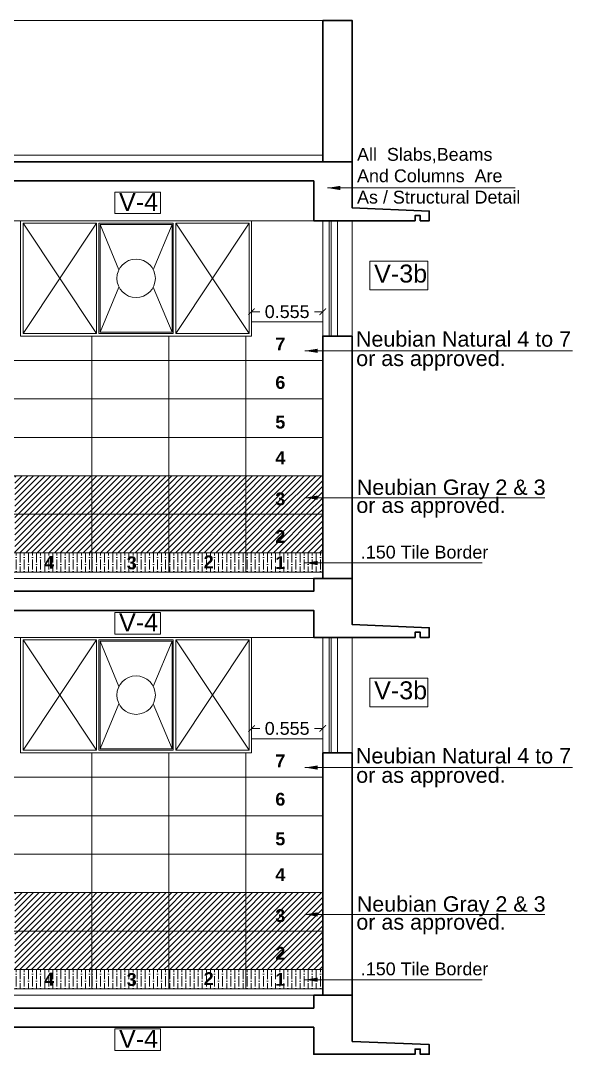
# Model space of a CAD drawing. Header units: millimetres. Extents: x 2733 to 5909, y 1038 to 2089.
# Drawn here: x 2860.49 to 2864.79, y 1047.87 to 1055.91 of the extents above; entities that cross this region are included whole.
import ezdxf

# ---------------------------------------------------------------- set-up
doc = ezdxf.new("R2010")
doc.units = ezdxf.units.MM
doc.header["$PDMODE"] = 35
doc.layers.get('0').update_dxf_attribs({"lineweight": 20})
doc.layers.get('Defpoints').update_dxf_attribs({"lineweight": 15})
for name, color, linetype, lineweight in [('beam', 43, 'Continuous', 20), ('DIM', 6, 'Continuous', 18), ('dim.1', 6, 'Continuous', 18), ('FLOOR FINISH', 10, 'Continuous', 15), ('Hatch', 43, 'Continuous', 13), ('rcc', 5, 'Continuous', 30), ('RD', 7, 'Continuous', 18), ('TEXT', 7, 'Continuous', 15), ('Text-1', 240, 'Continuous', 15), ('TILE HATCH-2', 123, 'Continuous', 9), ('Tiles', 91, 'Continuous', 9), ('Tiles-Text', 230, 'Continuous', 18), ('Ventilator', 200, 'Continuous', 18), ('Wall', 7, 'Continuous', 30)]:
    doc.layers.add(name, color=color, linetype=linetype, lineweight=lineweight)
doc.styles.add('dim-stylus bt', font='arial.ttf')
doc.styles.add('L120', font='arial.ttf', dxfattribs={"height": 0.6})
doc.styles.get("Standard").update_dxf_attribs({"font": 'arial.ttf', "height": 0.2})
doc.styles.add('Tabrej', font='arial.ttf')
doc.dimstyles.new('DIMEN', dxfattribs={"dimtxt": 0.3, "dimasz": 0.25, "dimexe": 0.18, "dimexo": 0.0625, "dimgap": 0.09, "dimtad": 0, "dimdec": 3, "dimzin": 0, "dimdsep": 46, "dimtxsty": 'Tabrej', "dimcen": 0, "dimclrd": 256, "dimclre": 256, "dimclrt": 7, "dimadec": 0, "dimazin": 0, "dimtfac": 1, "dimtdec": 3, "dimtofl": 0, "dimtmove": 0, "dimatfit": 1, "dimfxl": 0, "dimtolj": 1, "dimtzin": 0, "dimlwd": -1, "dimlwe": -1, "dimarcsym": 0})
doc.dimstyles.new('Tabrej', dxfattribs={"dimtxt": 4, "dimasz": 0.45, "dimexe": 0.18, "dimexo": 0.0625, "dimgap": 0.09, "dimtad": 0, "dimdec": 3, "dimzin": 0, "dimdsep": 46, "dimtxsty": 'Tabrej', "dimcen": 0, "dimclrd": 256, "dimclre": 256, "dimclrt": 7, "dimaunit": 1, "dimadec": 3, "dimazin": 0, "dimtfac": 1, "dimtdec": 3, "dimtofl": 0, "dimtmove": 0, "dimatfit": 3, "dimfxl": 0, "dimtolj": 1, "dimtzin": 0, "dimlwd": -1, "dimlwe": -1, "dimarcsym": 0})
pattern_1 = [(45, (119.082477, 0), (-0.0224506403, 0.0224506403), [])]
pattern_2 = [(45, (119.082477, -3.25), (-0.0224506403, 0.0224506403), [])]

# ---------------------------------------------------------------- blocks, each defined once
blk = doc.blocks.new('_ArchTick')
at = {"color": 0, "const_width": 0.15}
blk.add_lwpolyline([(-0.5, -0.5), (0.5, 0.5)], dxfattribs=at)
blk = doc.blocks.new('*D449')
at = {"layer": 'Defpoints', "color": 0, "lineweight": 15, "transparency": 16777216}
for p in [(2862.8407, 1053.6424), (2862.2857, 1053.5625), (2862.8407, 1053.5635)]:
    blk.add_point(p, dxfattribs=at)
at = {"layer": 'DIM', "transparency": 16777216}
for p, q in [((2862.2857, 1053.564), (2862.2857, 1053.6924)), ((2862.8407, 1053.565), (2862.8407, 1053.6924)), ((2862.2857, 1053.6424), (2862.3491, 1053.6424)), ((2862.8407, 1053.6424), (2862.7773, 1053.6424))]:
    blk.add_line(p, q, dxfattribs=at)
at = {"layer": 'DIM', "transparency": 16777216, "xscale": 0.05, "yscale": 0.05, "zscale": 0.05, "rotation": 180}
blk.add_blockref('_ArchTick', (2862.2857, 1053.6424), dxfattribs=at)
at = {"layer": 'DIM', "transparency": 16777216, "xscale": 0.05, "yscale": 0.05, "zscale": 0.05}
blk.add_blockref('_ArchTick', (2862.8407, 1053.6424), dxfattribs=at)
at = {"layer": 'DIM', "color": 7, "transparency": 16777216, "insert": (2862.5632, 1053.6424), "char_height": 0.1, "attachment_point": 5, "style": 'Tabrej'}
blk.add_mtext('\\A1;0.555', dxfattribs=at)
blk = doc.blocks.new('*D456')
at = {"layer": 'Defpoints', "color": 0, "lineweight": 15, "transparency": 16777216}
for p in [(2862.8407, 1050.3924), (2862.2857, 1050.3125), (2862.8407, 1050.3135)]:
    blk.add_point(p, dxfattribs=at)
at = {"layer": 'DIM', "transparency": 16777216}
for p, q in [((2862.2857, 1050.314), (2862.2857, 1050.4424)), ((2862.2857, 1050.3924), (2862.3491, 1050.3924)), ((2862.8407, 1050.3924), (2862.7773, 1050.3924)), ((2862.8407, 1050.315), (2862.8407, 1050.4424))]:
    blk.add_line(p, q, dxfattribs=at)
at = {"layer": 'DIM', "transparency": 16777216, "xscale": 0.05, "yscale": 0.05, "zscale": 0.05, "rotation": 180}
blk.add_blockref('_ArchTick', (2862.2857, 1050.3924), dxfattribs=at)
at = {"layer": 'DIM', "transparency": 16777216, "xscale": 0.05, "yscale": 0.05, "zscale": 0.05}
blk.add_blockref('_ArchTick', (2862.8407, 1050.3924), dxfattribs=at)
at = {"layer": 'DIM', "color": 7, "transparency": 16777216, "insert": (2862.5632, 1050.3924), "char_height": 0.1, "attachment_point": 5, "style": 'Tabrej'}
blk.add_mtext('\\A1;0.555', dxfattribs=at)
blk = doc.blocks.new('GRE')
at = {"layer": 'Ventilator', "linetype": 'Continuous', "ltscale": 0.2}
for p, q in [((2598.405, -1013.452), (2600.205, -1013.452)), ((2598.405, -1013.452), (2598.405, -1014.352)), ((2600.205, -1013.452), (2600.205, -1014.352)), ((2598.405, -1014.352), (2600.205, -1014.352))]:
    blk.add_line(p, q, dxfattribs=at)
at = {"layer": 'Ventilator', "linetype": 'Continuous'}
for p, q in [((2598.995, -1013.472), (2598.4248, -1013.472)), ((2598.4248, -1013.472), (2598.4248, -1014.3317)), ((2598.995, -1013.472), (2598.995, -1014.3317)), ((2599.595, -1013.472), (2599.015, -1013.472)), ((2599.015, -1013.472), (2599.015, -1014.3317)), ((2599.585, -1013.482), (2599.025, -1013.482)), ((2599.025, -1013.482), (2599.025, -1014.3217)), ((2599.585, -1014.3217), (2599.585, -1013.482)), ((2599.595, -1014.3317), (2599.595, -1013.472)), ((2600.185, -1013.472), (2599.615, -1013.472)), ((2599.615, -1014.3317), (2599.615, -1013.472)), ((2600.185, -1014.3317), (2600.185, -1013.472)), ((2598.995, -1014.3317), (2598.4248, -1014.3317)), ((2599.595, -1014.3317), (2599.015, -1014.3317)), ((2599.585, -1014.3217), (2599.025, -1014.3217)), ((2599.615, -1014.3317), (2600.1853, -1014.3317))]:
    blk.add_line(p, q, dxfattribs=at)
at = {"layer": 'Ventilator', "ltscale": 0.15}
for p, q in [((2598.4248, -1013.472), (2598.9948, -1014.3317)), ((2598.4248, -1014.3317), (2598.9948, -1013.472)), ((2599.1708, -1013.835), (2599.025, -1013.482)), ((2599.4393, -1013.835), (2599.585, -1013.482)), ((2599.615, -1013.472), (2600.185, -1014.3317)), ((2599.615, -1014.3317), (2600.185, -1013.472)), ((2599.1712, -1013.9696), (2599.025, -1014.3217)), ((2599.4389, -1013.9696), (2599.585, -1014.3217))]:
    blk.add_line(p, q, dxfattribs=at)
blk.add_circle((2599.305, -1013.9018), 0.15, dxfattribs=at)
blk = doc.blocks.new('HY')
at = {"layer": 'RD', "linetype": 'Continuous', "ltscale": 0.2}
blk.add_lwpolyline([(2931.1762, 1058.0976), (2930.8196, 1058.0976), (2930.8196, 1058.2661), (2931.1762, 1058.2661)], close=True, dxfattribs=at)
at = {"layer": 'RD', "lineweight": 15}
blk.add_text('V-4', height=0.14, dxfattribs=at).set_placement((2930.8524, 1058.1191))
blk = doc.blocks.new('tr')
at = {"layer": 'RD', "linetype": 'Continuous', "ltscale": 0.2}
blk.add_lwpolyline([(2442.7168, -1429.3633), (2442.2653, -1429.3633), (2442.2653, -1429.1395), (2442.7168, -1429.1395)], close=True, dxfattribs=at)
at = {"layer": 'RD', "linetype": 'Continuous', "ltscale": 0.2, "insert": (2442.2989, -1429.1655), "char_height": 0.14, "attachment_point": 1}
blk.add_mtext_dynamic_manual_height_columns('V-3b', width=0.066544, gutter_width=1.7655, heights=[0], dxfattribs=at)
blk = doc.blocks.new('gd')
at = {"layer": 'TEXT', "insert": (2851.3562, 1054.9194), "char_height": 0.1, "width": 22.011289, "attachment_point": 1, "style": 'L120'}
blk.add_mtext('All  Slabs,Beams\\PAnd Columns  Are\\PAs / Structural Detail', dxfattribs=at)
at = {"layer": 'dim.1', "ltscale": 0.02}
blk.add_leader([(2851.125, 1054.6077), (2852.588, 1054.6077)], dimstyle='Tabrej', override={"dimasz": 0.1}, dxfattribs=at)

msp = doc.modelspace()

# ---------------------------------------------------------------- hatches: boundary and pattern name
at = {"layer": 'Hatch', "lineweight": 15}
h = msp.add_hatch(dxfattribs=at)
h.set_pattern_fill('ANSI36', color=256, scale=0.01, angle=45, style=0)
h.set_pattern_definition([(90, (117.282477, -5e-13), (-0.03175, 0.0555625), [0.079375, -0.015875, 0, -0.015875])])
h.paths.add_polyline_path([(2859.8407, 1051.7625), (2859.2407, 1051.7625), (2859.2407, 1051.6125), (2859.8407, 1051.6125)])
h.paths.add_polyline_path([(2860.4407, 1051.7625), (2859.8407, 1051.7625), (2859.8407, 1051.6125), (2860.4407, 1051.6125)])
h.paths.add_polyline_path([(2861.0407, 1051.7625), (2860.4407, 1051.7625), (2860.4407, 1051.6125), (2861.0407, 1051.6125)])
h.paths.add_polyline_path([(2859.4881, 1051.5798), (2859.6158, 1051.5798), (2859.6158, 1051.7859), (2859.4881, 1051.7859)], flags=9)
h.paths.add_polyline_path([(2860.0895, 1051.5867), (2860.2172, 1051.5867), (2860.2172, 1051.7927), (2860.0895, 1051.7927)], flags=9)
h.paths.add_polyline_path([(2860.6518, 1051.5808), (2860.7795, 1051.5808), (2860.7795, 1051.7869), (2860.6518, 1051.7869)], flags=9)
h = msp.add_hatch(dxfattribs=at)
h.set_pattern_fill('ANSI36', color=256, scale=0.01, angle=45, style=0)
h.set_pattern_definition([(90, (119.082477, 0), (-0.03175, 0.0555625), [0.079375, -0.015875, 0, -0.015875])])
h.paths.add_polyline_path([(2861.6407, 1051.7625), (2861.0407, 1051.7625), (2861.0407, 1051.6125), (2861.6407, 1051.6125)])
h.paths.add_polyline_path([(2862.2407, 1051.7625), (2861.6407, 1051.7625), (2861.6407, 1051.6125), (2862.2407, 1051.6125)])
h.paths.add_polyline_path([(2862.8407, 1051.7625), (2862.2407, 1051.7625), (2862.2407, 1051.6125), (2862.8407, 1051.6125)])
h.paths.add_polyline_path([(2861.2881, 1051.5798), (2861.4158, 1051.5798), (2861.4158, 1051.7859), (2861.2881, 1051.7859)], flags=9)
h.paths.add_polyline_path([(2861.8895, 1051.5867), (2862.0172, 1051.5867), (2862.0172, 1051.7927), (2861.8895, 1051.7927)], flags=9)
h.paths.add_polyline_path([(2862.4518, 1051.5808), (2862.5795, 1051.5808), (2862.5795, 1051.7869), (2862.4518, 1051.7869)], flags=9)
h = msp.add_hatch(dxfattribs=at)
h.set_pattern_fill('ANSI36', color=256, scale=0.01, angle=45, style=0)
h.set_pattern_definition([(90, (117.282477, -3.25), (-0.03175, 0.0555625), [0.079375, -0.015875, 0, -0.015875])])
h.paths.add_polyline_path([(2859.8407, 1048.5125), (2859.2407, 1048.5125), (2859.2407, 1048.3625), (2859.8407, 1048.3625)])
h.paths.add_polyline_path([(2860.4407, 1048.5125), (2859.8407, 1048.5125), (2859.8407, 1048.3625), (2860.4407, 1048.3625)])
h.paths.add_polyline_path([(2861.0407, 1048.5125), (2860.4407, 1048.5125), (2860.4407, 1048.3625), (2861.0407, 1048.3625)])
h.paths.add_polyline_path([(2859.4881, 1048.3298), (2859.6158, 1048.3298), (2859.6158, 1048.5359), (2859.4881, 1048.5359)], flags=9)
h.paths.add_polyline_path([(2860.0895, 1048.3367), (2860.2172, 1048.3367), (2860.2172, 1048.5427), (2860.0895, 1048.5427)], flags=9)
h.paths.add_polyline_path([(2860.6518, 1048.3308), (2860.7795, 1048.3308), (2860.7795, 1048.5369), (2860.6518, 1048.5369)], flags=9)
h = msp.add_hatch(dxfattribs=at)
h.set_pattern_fill('ANSI36', color=256, scale=0.01, angle=45, style=0)
h.set_pattern_definition([(90, (119.082477, -3.25), (-0.03175, 0.0555625), [0.079375, -0.015875, 0, -0.015875])])
h.paths.add_polyline_path([(2861.6407, 1048.5125), (2861.0407, 1048.5125), (2861.0407, 1048.3625), (2861.6407, 1048.3625)])
h.paths.add_polyline_path([(2862.2407, 1048.5125), (2861.6407, 1048.5125), (2861.6407, 1048.3625), (2862.2407, 1048.3625)])
h.paths.add_polyline_path([(2862.8407, 1048.5125), (2862.2407, 1048.5125), (2862.2407, 1048.3625), (2862.8407, 1048.3625)])
h.paths.add_polyline_path([(2861.2881, 1048.3298), (2861.4158, 1048.3298), (2861.4158, 1048.5359), (2861.2881, 1048.5359)], flags=9)
h.paths.add_polyline_path([(2861.8895, 1048.3367), (2862.0172, 1048.3367), (2862.0172, 1048.5427), (2861.8895, 1048.5427)], flags=9)
h.paths.add_polyline_path([(2862.4518, 1048.3308), (2862.5795, 1048.3308), (2862.5795, 1048.5369), (2862.4518, 1048.5369)], flags=9)
at = {"layer": 'TILE HATCH-2'}
h = msp.add_hatch(dxfattribs=at)
h.set_pattern_fill('ANSI31', color=256, scale=0.01, style=0)
h.set_pattern_definition(pattern_1)
h.paths.add_polyline_path([(2861.0407, 1052.3625), (2860.4407, 1052.3625), (2860.4407, 1052.0625), (2861.0407, 1052.0625)])
h = msp.add_hatch(dxfattribs=at)
h.set_pattern_fill('ANSI31', color=256, scale=0.01, style=0)
h.set_pattern_definition(pattern_1)
h.paths.add_polyline_path([(2861.6407, 1052.3625), (2861.0407, 1052.3625), (2861.0407, 1052.0625), (2861.6407, 1052.0625)])
h = msp.add_hatch(dxfattribs=at)
h.set_pattern_fill('ANSI31', color=256, scale=0.01, style=0)
h.set_pattern_definition(pattern_1)
h.paths.add_polyline_path([(2862.2407, 1052.3625), (2861.6407, 1052.3625), (2861.6407, 1052.0625), (2862.2407, 1052.0625)])
h = msp.add_hatch(dxfattribs=at)
h.set_pattern_fill('ANSI31', color=256, scale=0.01, style=0)
h.set_pattern_definition(pattern_1)
h.paths.add_polyline_path([(2862.8407, 1052.3625), (2862.2407, 1052.3625), (2862.2407, 1052.0625), (2862.8407, 1052.0625)])
h.paths.add_polyline_path([(2862.4463, 1052.0782), (2862.574, 1052.0782), (2862.574, 1052.2843), (2862.4463, 1052.2843)], flags=24)
h = msp.add_hatch(dxfattribs=at)
h.set_pattern_fill('ANSI31', color=256, scale=0.01, style=0)
h.set_pattern_definition(pattern_1)
h.paths.add_polyline_path([(2861.0407, 1052.0625), (2860.4407, 1052.0625), (2860.4407, 1051.7625), (2861.0407, 1051.7625)])
h = msp.add_hatch(dxfattribs=at)
h.set_pattern_fill('ANSI31', color=256, scale=0.01, style=0)
h.set_pattern_definition(pattern_1)
h.paths.add_polyline_path([(2861.6407, 1052.0625), (2861.0407, 1052.0625), (2861.0407, 1051.7625), (2861.6407, 1051.7625)])
h = msp.add_hatch(dxfattribs=at)
h.set_pattern_fill('ANSI31', color=256, scale=0.01, style=0)
h.set_pattern_definition(pattern_1)
h.paths.add_polyline_path([(2862.2407, 1052.0625), (2861.6407, 1052.0625), (2861.6407, 1051.7625), (2862.2407, 1051.7625)])
h = msp.add_hatch(dxfattribs=at)
h.set_pattern_fill('ANSI31', color=256, scale=0.01, style=0)
h.set_pattern_definition(pattern_1)
h.paths.add_polyline_path([(2862.8407, 1052.0625), (2862.2407, 1052.0625), (2862.2407, 1051.7625), (2862.8407, 1051.7625)])
h.paths.add_polyline_path([(2862.4477, 1051.7847), (2862.5754, 1051.7847), (2862.5754, 1051.9908), (2862.4477, 1051.9908)], flags=24)
h = msp.add_hatch(dxfattribs=at)
h.set_pattern_fill('ANSI31', color=256, scale=0.01, style=0)
h.set_pattern_definition(pattern_2)
h.paths.add_polyline_path([(2861.0407, 1049.1125), (2860.4407, 1049.1125), (2860.4407, 1048.8125), (2861.0407, 1048.8125)])
h = msp.add_hatch(dxfattribs=at)
h.set_pattern_fill('ANSI31', color=256, scale=0.01, style=0)
h.set_pattern_definition(pattern_2)
h.paths.add_polyline_path([(2861.6407, 1049.1125), (2861.0407, 1049.1125), (2861.0407, 1048.8125), (2861.6407, 1048.8125)])
h = msp.add_hatch(dxfattribs=at)
h.set_pattern_fill('ANSI31', color=256, scale=0.01, style=0)
h.set_pattern_definition(pattern_2)
h.paths.add_polyline_path([(2862.2407, 1049.1125), (2861.6407, 1049.1125), (2861.6407, 1048.8125), (2862.2407, 1048.8125)])
h = msp.add_hatch(dxfattribs=at)
h.set_pattern_fill('ANSI31', color=256, scale=0.01, style=0)
h.set_pattern_definition(pattern_2)
h.paths.add_polyline_path([(2862.8407, 1049.1125), (2862.2407, 1049.1125), (2862.2407, 1048.8125), (2862.8407, 1048.8125)])
h.paths.add_polyline_path([(2862.4463, 1048.8282), (2862.574, 1048.8282), (2862.574, 1049.0343), (2862.4463, 1049.0343)], flags=24)
h = msp.add_hatch(dxfattribs=at)
h.set_pattern_fill('ANSI31', color=256, scale=0.01, style=0)
h.set_pattern_definition(pattern_2)
h.paths.add_polyline_path([(2861.0407, 1048.8125), (2860.4407, 1048.8125), (2860.4407, 1048.5125), (2861.0407, 1048.5125)])
h = msp.add_hatch(dxfattribs=at)
h.set_pattern_fill('ANSI31', color=256, scale=0.01, style=0)
h.set_pattern_definition(pattern_2)
h.paths.add_polyline_path([(2861.6407, 1048.8125), (2861.0407, 1048.8125), (2861.0407, 1048.5125), (2861.6407, 1048.5125)])
h = msp.add_hatch(dxfattribs=at)
h.set_pattern_fill('ANSI31', color=256, scale=0.01, style=0)
h.set_pattern_definition(pattern_2)
h.paths.add_polyline_path([(2862.2407, 1048.8125), (2861.6407, 1048.8125), (2861.6407, 1048.5125), (2862.2407, 1048.5125)])
h = msp.add_hatch(dxfattribs=at)
h.set_pattern_fill('ANSI31', color=256, scale=0.01, style=0)
h.set_pattern_definition(pattern_2)
h.paths.add_polyline_path([(2862.8407, 1048.8125), (2862.2407, 1048.8125), (2862.2407, 1048.5125), (2862.8407, 1048.5125)])
h.paths.add_polyline_path([(2862.4477, 1048.5347), (2862.5754, 1048.5347), (2862.5754, 1048.7408), (2862.4477, 1048.7408)], flags=24)

# ---------------------------------------------------------------- linework, layer by layer
at = {"lineweight": 15}
for p, q in [((2856.8407, 1055.9125), (2863.0707, 1055.9125)), ((2862.9557, 1053.4525), (2862.9557, 1054.3525)), ((2862.8407, 1051.6125), (2862.8407, 1053.5625)), ((2862.9557, 1050.2025), (2862.9557, 1051.1025)), ((2862.8407, 1048.3625), (2862.8407, 1050.3125))]:
    msp.add_line(p, q, dxfattribs=at)
for points in [[(2863.0707, 1053.4525), (2862.8407, 1053.4525), (2862.8407, 1054.3525), (2863.0707, 1054.3525)], [(2863.0707, 1050.2025), (2862.8407, 1050.2025), (2862.8407, 1051.1025), (2863.0707, 1051.1025)]]:
    msp.add_lwpolyline(points, close=True, dxfattribs=at)
at = {"layer": 'beam', "lineweight": 15}
for p, q in [((2856.9107, 1054.3525), (2862.7707, 1054.3525)), ((2856.9107, 1051.1025), (2862.7707, 1051.1025))]:
    msp.add_line(p, q, dxfattribs=at)
at = {"layer": 'FLOOR FINISH', "lineweight": 15}
for p, q in [((2856.8407, 1054.8625), (2862.8407, 1054.8625)), ((2856.8407, 1051.6125), (2862.8407, 1051.6125)), ((2856.9057, 1051.5625), (2862.7707, 1051.5625)), ((2856.8407, 1048.3625), (2862.8407, 1048.3625)), ((2856.9057, 1048.3125), (2862.7707, 1048.3125))]:
    msp.add_line(p, q, dxfattribs=at)
at = {"layer": 'rcc'}
for points in [[(2856.9107, 1054.3525), (2856.9107, 1054.6625), (2862.7707, 1054.6625), (2862.7707, 1054.3525), (2863.5607, 1054.3525), (2863.5607, 1054.3925), (2863.6007, 1054.3925), (2863.6007, 1054.3525), (2863.6707, 1054.3525), (2863.6707, 1054.4275), (2863.0707, 1054.4525), (2863.0707, 1054.8125), (2856.6107, 1054.8125), (2856.6107, 1054.3525)], [(2856.6107, 1051.1025), (2856.9107, 1051.1025), (2856.9107, 1051.3125), (2862.7707, 1051.3125), (2862.7707, 1051.1025), (2863.5607, 1051.1025), (2863.5607, 1051.1425), (2863.6007, 1051.1425), (2863.6007, 1051.1025), (2863.6707, 1051.1025), (2863.6707, 1051.1775), (2863.0707, 1051.2025), (2863.0707, 1051.5625), (2862.7707, 1051.5625), (2862.7707, 1051.4625), (2856.9107, 1051.4625), (2856.9107, 1051.5625), (2856.6107, 1051.5625)], [(2856.6107, 1047.8525), (2856.9107, 1047.8525), (2856.9107, 1048.0625), (2862.7707, 1048.0625), (2862.7707, 1047.8525), (2863.5607, 1047.8525), (2863.5607, 1047.8925), (2863.6007, 1047.8925), (2863.6007, 1047.8525), (2863.6707, 1047.8525), (2863.6707, 1047.9275), (2863.0707, 1047.9525), (2863.0707, 1048.3125), (2862.7707, 1048.3125), (2862.7707, 1048.2125), (2856.9107, 1048.2125), (2856.9107, 1048.3125), (2856.6107, 1048.3125)]]:
    msp.add_lwpolyline(points, close=True, dxfattribs=at)
at = {"layer": 'Tiles', "lineweight": 15}
for p, q in [((2862.2857, 1053.5625), (2862.8407, 1053.5625)), ((2861.0407, 1051.6125), (2861.0407, 1053.4525)), ((2861.6407, 1051.6125), (2861.6407, 1053.4525)), ((2862.2407, 1051.6125), (2862.2407, 1053.4525)), ((2856.8407, 1053.2625), (2862.8407, 1053.2625)), ((2856.8407, 1052.9625), (2862.8407, 1052.9625)), ((2856.8407, 1052.6625), (2862.8407, 1052.6625)), ((2856.8407, 1052.3625), (2862.8407, 1052.3625)), ((2856.8407, 1052.0625), (2862.8407, 1052.0625)), ((2856.8407, 1051.7625), (2862.8407, 1051.7625)), ((2862.2857, 1050.3125), (2862.8407, 1050.3125)), ((2861.0407, 1048.3625), (2861.0407, 1050.2025)), ((2861.6407, 1048.3625), (2861.6407, 1050.2025)), ((2862.2407, 1048.3625), (2862.2407, 1050.2025)), ((2856.8407, 1050.0125), (2862.8407, 1050.0125)), ((2856.8407, 1049.7125), (2862.8407, 1049.7125)), ((2856.8407, 1049.4125), (2862.8407, 1049.4125)), ((2856.8407, 1049.1125), (2862.8407, 1049.1125)), ((2856.8407, 1048.8125), (2862.8407, 1048.8125)), ((2856.8407, 1048.5125), (2862.8407, 1048.5125))]:
    msp.add_line(p, q, dxfattribs=at)
at = {"layer": 'Ventilator', "lineweight": 15}
for points in [[(2862.9057, 1054.3525), (2862.8907, 1054.3525), (2862.8907, 1053.4525), (2862.9057, 1053.4525)], [(2862.9057, 1051.1025), (2862.8907, 1051.1025), (2862.8907, 1050.2025), (2862.9057, 1050.2025)]]:
    msp.add_lwpolyline(points, close=True, dxfattribs=at)
at = {"layer": 'Wall'}
for points in [[(2862.8407, 1054.8125), (2863.0707, 1054.8125), (2863.0707, 1055.9125), (2862.8407, 1055.9125)], [(2863.0707, 1053.4525), (2862.8407, 1053.4525), (2862.8407, 1051.5625), (2863.0707, 1051.5625)], [(2863.0707, 1050.2025), (2862.8407, 1050.2025), (2862.8407, 1048.3125), (2863.0707, 1048.3125)]]:
    msp.add_lwpolyline(points, close=True, dxfattribs=at)

# ---------------------------------------------------------------- block references
at = {"layer": 'RD', "lineweight": 15}
for name, p in [('gd', (11.7517, 0)), ('HY', (-69.5997, -3.6902)), ('HY', (-69.5997, -6.9692)), ('HY', (-69.5997, -10.2168))]:
    msp.add_blockref(name, p, dxfattribs=at)
at = {"layer": 'RD', "linetype": 'Continuous'}
for p in [(420.9423, 2483.1756), (420.9423, 2479.9256)]:
    msp.add_blockref('tr', p, dxfattribs=at)
at = {"layer": 'Ventilator', "linetype": 'Continuous', "xscale": -1}
for p in [(5460.6907, 2067.8045), (5460.6907, 2064.5545)]:
    msp.add_blockref('GRE', p, dxfattribs=at)

# ---------------------------------------------------------------- texts
at = {"layer": 'TEXT', "char_height": 0.1, "width": 1.137347, "attachment_point": 3, "style": 'L120'}
for insert in [(2864.1311, 1051.8178), (2864.1311, 1048.5678)]:
    msp.add_mtext('{\\fArial|b0|i0|c0|p34; .150 Tile Border}', dxfattribs=dict(at, insert=insert))
at = {"layer": 'Text-1', "linetype": 'Continuous', "style": 'dim-stylus bt'}
for s, p in [('        Neubian Natural 4 to 7', (2862.7265, 1053.3699)), ('or as approved.', (2863.1012, 1053.2188)), ('     Neubian Gray 2 & 3', (2862.8727, 1052.214)), ('or as approved.', (2863.1026, 1052.0734)), ('        Neubian Natural 4 to 7', (2862.7265, 1050.1199)), ('or as approved.', (2863.1012, 1049.9688)), ('     Neubian Gray 2 & 3', (2862.8727, 1048.964)), ('or as approved.', (2863.1026, 1048.8234))]:
    msp.add_text(s, height=0.12, dxfattribs=at).set_placement(p)
at = {"layer": 'Tiles-Text', "char_height": 0.1, "width": 0.096954, "attachment_point": 5, "style": 'dim-stylus bt'}
for s, insert in [('{\\fArial|b1|i0|c0|p34;7}', (2862.5098, 1053.3902)), ('{\\fArial|b1|i0|c0|p34;6}', (2862.5098, 1053.0902)), ('{\\fArial|b1|i0|c0|p34;5}', (2862.5098, 1052.7807)), ('{\\fArial|b1|i0|c0|p34;4}', (2862.5098, 1052.5025)), ('{\\fArial|b1|i0|c0|p34;3}', (2862.5098, 1052.1822)), ('{\\fArial|b1|i0|c0|p34;2}', (2862.5098, 1051.8895)), ('{\\fArial|b1|i0|c0|p34;4}', (2860.7077, 1051.6877)), ('{\\fArial|b1|i0|c0|p34;3}', (2861.3516, 1051.6838)), ('{\\fArial|b1|i0|c0|p34;2}', (2861.9516, 1051.6915)), ('{\\fArial|b1|i0|c0|p34;1}', (2862.5098, 1051.6856)), ('{\\fArial|b1|i0|c0|p34;7}', (2862.5098, 1050.1402)), ('{\\fArial|b1|i0|c0|p34;6}', (2862.5098, 1049.8402)), ('{\\fArial|b1|i0|c0|p34;5}', (2862.5098, 1049.5307)), ('{\\fArial|b1|i0|c0|p34;4}', (2862.5098, 1049.2525)), ('{\\fArial|b1|i0|c0|p34;3}', (2862.5098, 1048.9322)), ('{\\fArial|b1|i0|c0|p34;2}', (2862.5098, 1048.6395)), ('{\\fArial|b1|i0|c0|p34;4}', (2860.7077, 1048.4377)), ('{\\fArial|b1|i0|c0|p34;3}', (2861.3516, 1048.4338)), ('{\\fArial|b1|i0|c0|p34;2}', (2861.9516, 1048.4415)), ('{\\fArial|b1|i0|c0|p34;1}', (2862.5098, 1048.4356))]:
    msp.add_mtext(s, dxfattribs=dict(at, insert=insert))

# ---------------------------------------------------------------- dimensions: what is measured, and where the dimension line sits
at = {"layer": 'DIM'}
for base, p1, p2, picture, middle in [((2862.8407, 1053.6424), (2862.2857, 1053.5625), (2862.8407, 1053.5635), '*D449', (2862.5632, 1053.6424)), ((2862.8407, 1050.3924), (2862.2857, 1050.3125), (2862.8407, 1050.3135), '*D456', (2862.5632, 1050.3924))]:
    dim = msp.add_linear_dim(base=base, p1=p1, p2=p2, dimstyle='DIMEN', override={"dimscale": 0.5, "dimtxt": 0.2, "dimasz": 0.1, "dimexe": 0.1, "dimexo": 0.003, "dimblk1": 'ArchTick', "dimblk2": 'ArchTick', "dimsah": 1}, dxfattribs=at)
    dim.commit()
    dim.dimension.update_dxf_attribs({"geometry": picture, "text_midpoint": middle})

# ---------------------------------------------------------------- leaders
at = {"layer": 'dim.1', "ltscale": 0.02}
for points in [[(2862.7014, 1053.3377), (2864.7863, 1053.3377)], [(2862.7014, 1052.1923), (2864.5724, 1052.1923)], [(2862.7014, 1051.6833), (2864.082, 1051.6833)], [(2862.7014, 1050.0877), (2864.7863, 1050.0877)], [(2862.7014, 1048.9423), (2864.5724, 1048.9423)], [(2862.7014, 1048.4333), (2864.082, 1048.4333)]]:
    msp.add_leader(points, dimstyle='Tabrej', override={"dimasz": 0.1}, dxfattribs=at)

doc.saveas('drawing.dxf')
